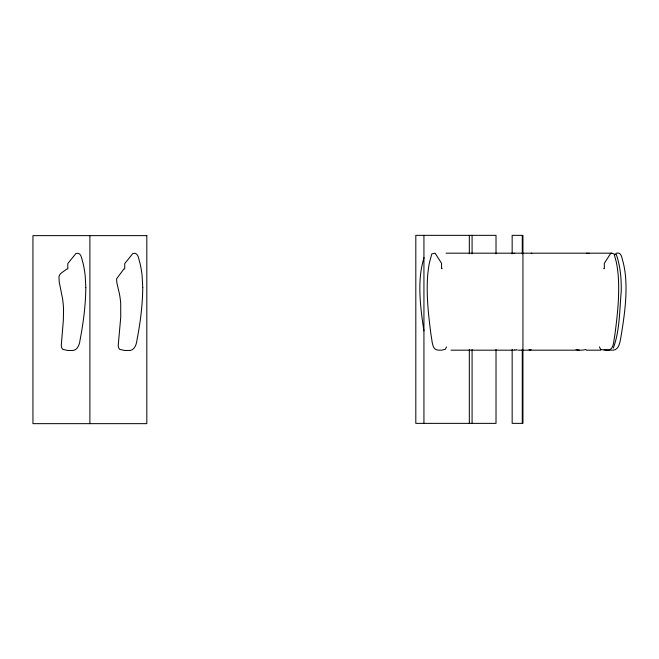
<?xml version="1.0" encoding="UTF-8"?>
<svg xmlns="http://www.w3.org/2000/svg" width="659" height="659" viewBox="0 0 659 659"><rect width="100%" height="100%" fill="white"/><g stroke="black" fill="none" stroke-linecap="round" stroke-linejoin="round"><path stroke-width="0.99" d="M446.555 346.914L445.204 349.361L441.645 350.151A50.998 40.669 -90 0 1 438.976 350.143C431.596 350.58 432.403 340.645 431.151 335.818C428.531 315.974 426.225 295.899 427.642 275.866A95.522 76.172 -90 0 1 429.454 262.521L431.826 253.847L435.064 253.18L441.555 263.295L441.555 268.666L442.205 268.666M424.025 257.644L422.666 262.521A95.522 94.41 90 0 0 420.417 275.866C418.696 294.268 421.208 312.728 423.91 330.909M516.829 349.55L516.104 350.151A50.998 9.094 90 0 1 515.511 350.143L514.77 349.55M514.012 253.386L514.63 253.18M531.121 349.55L530.38 350.143A50.998 9.094 90 0 1 529.778 350.143L529.053 349.55M613.29 348.166C619.971 330.192 619.468 310.134 621.256 291.22C621.404 278.806 620.448 266.162 616.247 254.39M615.045 254.736L616.289 253.18C621.989 251.606 621.874 259.036 623.225 262.521A95.522 94.41 -90 0 1 625.465 275.866C627.261 295.924 624.353 316.048 621.132 335.818C620.053 341.337 619.369 351.173 611.437 350.143A50.998 50.405 90 0 1 608.117 350.143L604.097 349.55M585.925 349.55L582.383 350.143A50.998 43.552 90 0 1 579.516 350.143L576.04 349.55M586.576 253.18L589.566 253.386M446.044 253.18L612.252 253.18M603.685 268.666L604.336 268.666L604.336 263.295L610.827 253.18L614.056 253.847L616.42 262.521A95.522 76.172 -90 0 1 618.233 275.866C619.682 295.899 617.343 315.974 614.74 335.818C613.488 340.645 614.287 350.58 606.914 350.143A50.998 40.669 -90 0 1 604.237 350.143L600.687 349.361L599.328 346.914M450.987 350.176L514.555 350.176M517.793 350.176L579.277 350.176M586.329 350.176L600.843 350.176M531.253 253.18L531.879 253.386M522.941 235.345L522.941 423.366M522.274 253.839L522.274 235.345L512.158 235.345L512.158 253.839M522.274 349.394L522.274 423.366L512.158 423.366L512.158 349.394M496.013 253.839L496.013 235.345L415.813 235.345L415.813 423.366L496.013 423.366L496.013 349.394M472.083 235.345L472.083 253.839M472.083 349.394L472.083 423.366M469.332 235.345L469.332 253.839M469.332 349.394L469.332 423.366M423.935 235.345L423.935 423.366M89.888 235.634L89.888 423.655M85.81 287.448C85.67 305.166 83.372 322.828 80.019 340.209C79.484 345.102 77.054 351.42 71.024 350.44A50.998 50.998 0 0 1 67.671 350.44L62.852 349.418L61.707 347.828L61.271 345.563L63.346 320.266L63.544 309.796A95.547 95.547 0 0 0 62.572 298.741L59.228 281.945L58.964 276.813L59.656 274.762L61.18 273.098L66.971 268.954L67.786 268.954L67.786 263.584L75.933 253.476C81.658 251.878 81.601 259.3 82.952 262.809A95.522 95.522 0 0 1 85.217 276.154L85.81 287.448M142.748 287.448C142.608 305.166 140.309 322.828 136.948 340.209C136.421 345.102 133.991 351.42 127.961 350.44A50.998 50.998 0 0 1 124.6 350.44L119.781 349.418L118.636 347.828L118.2 345.563L120.737 317.3L120.712 303.511A82.704 82.704 0 0 0 119.353 293.486L116.808 282.596L116.585 278.815L123.908 268.954L124.724 268.954L124.724 263.584L132.863 253.476C138.588 251.878 138.538 259.3 139.889 262.809A95.522 95.522 0 0 1 142.155 276.154L142.748 287.448M146.817 235.634L32.95 235.634L32.95 423.655L146.817 423.655L146.817 235.634"/></g></svg>
